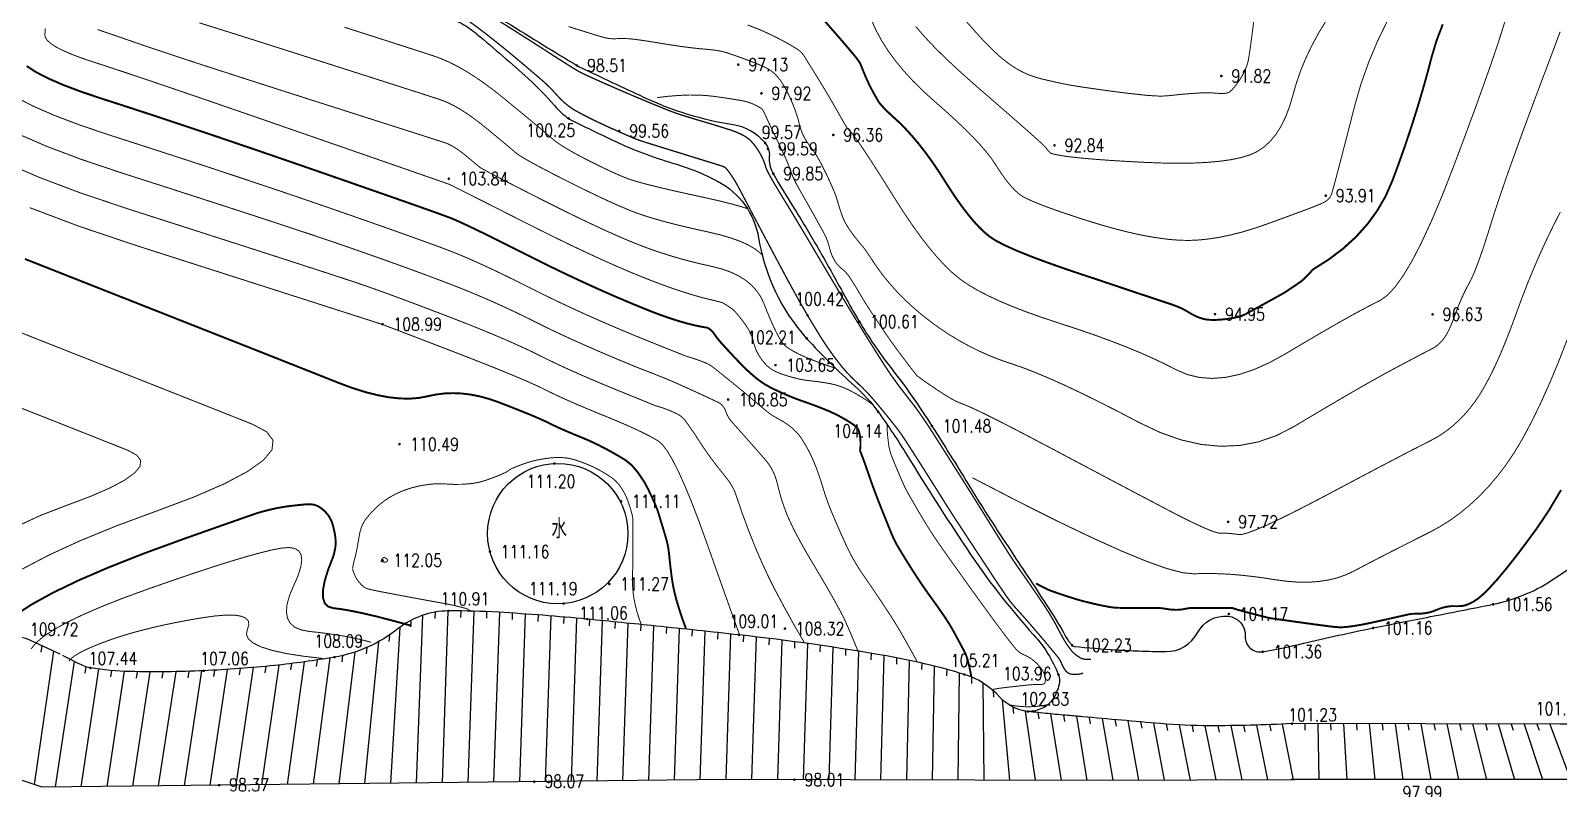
# Model space of a CAD drawing. Extents: x 532522 to 2902776, y -101917278 to 111238625.
# Drawn here: x 1294345 to 1412805, y 2818866 to 2877618 of the extents above; entities that cross this region are included whole.
import ezdxf
from ezdxf.enums import TextEntityAlignment as Align

# ---------------------------------------------------------------- set-up
doc = ezdxf.new("R2010")
doc.units = 0
doc.header["$LTSCALE"] = 1000
doc.header["$MEASUREMENT"] = 0
doc.linetypes.add('X2', pattern=[10, 8, -2])
doc.layers.get('0').update_dxf_attribs({"linetype": 'CONTINUOUS'})
doc.layers.add('Õ÷μØºìÏß', color=20, linetype='CONTINUOUS')
doc.layers.add('新地形图', color=7, linetype='CONTINUOUS')
doc.styles.add('HZ', font='rs', dxfattribs={"width": 0.8, "bigfont": 'hztxt'})
doc.linetypes.add('10421', pattern='A,2,[150,AAA.SHX,S=1,R=0,X=0,Y=1],1e-11', length=2)
doc.linetypes.add('X4', pattern='A,0,-1e-09,[149,symbolx.shx,S=0.15,R=0,X=0,Y=0],-1.6', length=1.6)

# ---------------------------------------------------------------- blocks, each defined once
blk = doc.blocks.new('GC200')
at = {"linetype": 'Continuous', "const_width": 0.2, "flags": 128}
blk.add_lwpolyline([(-0.1, 0, 1), (0.1, 0, 1)], format="xyb", close=True, dxfattribs=at)
blk = doc.blocks.new('A$C22E77CCE')
at = {"layer": '新地形图', "color": 53, "linetype": 'Continuous'}
for p, q in [((452755, 206497), (452264, 193498)), ((453723, 206745), (453705, 206245)), ((454718, 206836), (454263, 193520)), ((455718, 206835), (455701, 206336)), ((456717, 206817), (456263, 193542)), ((457717, 206782), (457700, 206283)), ((458715, 206730), (458263, 193564)), ((459713, 206668), (459696, 206168)), ((460711, 206600), (460263, 193586)), ((461708, 206527), (461691, 206027)), ((462705, 206449), (462263, 193608)), ((463702, 206365), (463685, 205865)), ((464698, 206275), (464263, 193630)), ((465693, 206181), (465676, 205681)), ((450191, 204970), (450151, 204472)), ((450996, 205564), (450264, 193476)), ((451838, 206101), (451815, 205601)), ((466689, 206084), (466263, 193652)), ((467684, 205985), (467667, 205485)), ((468679, 205885), (468263, 193674)), ((469674, 205784), (469657, 205284)), ((470668, 205682), (470262, 193696)), ((471663, 205578), (471646, 205079)), ((472658, 205474), (472262, 193718)), ((473652, 205369), (473635, 204869)), ((474646, 205263), (474262, 193739)), ((475641, 205156), (475624, 204657)), ((476635, 205049), (476262, 193761)), ((477629, 204940), (477613, 204440)), ((423237, 204135), (423161, 203641)), ((449338, 204449), (448264, 193454)), ((448441, 204008), (448386, 203511)), ((478623, 204827), (478262, 193758)), ((479615, 204708), (479599, 204208)), ((480608, 204583), (480262, 193754)), ((481599, 204453), (481583, 203954)), ((482590, 204318), (482262, 193750)), ((483580, 204177), (483565, 203677)), ((484569, 204030), (484262, 193746)), ((485557, 203878), (485543, 203378)), ((424146, 203720), (422652, 193384)), ((425740, 202926), (424265, 193191)), ((441602, 202644), (440264, 193367)), ((443587, 202889), (442264, 193389)), ((442595, 202759), (442525, 202264)), ((445563, 203191), (444264, 193411)), ((444576, 203033), (444509, 202538)), ((447508, 203650), (446264, 193432)), ((446545, 203379), (446482, 202883)), ((486545, 203720), (486262, 193742)), ((487531, 203556), (487518, 203057)), ((488517, 203388), (488262, 193738)), ((489501, 203209), (489488, 202709)), ((490481, 203011), (490262, 193734)), ((491457, 202795), (491447, 202295)), ((427629, 202329), (426265, 193213)), ((426647, 202506), (426574, 202011)), ((429621, 202156), (428265, 193235)), ((428624, 202221), (428549, 201727)), ((431621, 202116), (430265, 193257)), ((430621, 202128), (430546, 201634)), ((433621, 202129), (432265, 193279)), ((432621, 202116), (432545, 201622)), ((435620, 202191), (434265, 193301)), ((434621, 202153), (434545, 201659)), ((437617, 202299), (436265, 193323)), ((436619, 202240), (436544, 201745)), ((439611, 202450), (438264, 193345)), ((438614, 202370), (438540, 201875)), ((440607, 202542), (440535, 202047)), ((492429, 202559), (492262, 193729)), ((493396, 202304), (493388, 201804)), ((494358, 202030), (494262, 193725)), ((495306, 201714), (495303, 201214)), ((496195, 201258), (496262, 193721)), ((496996, 200662), (497015, 200162)), ((497702, 199954), (498262, 193717)), ((498518, 199382), (498583, 198886)), ((499464, 199070), (500262, 193713)), ((500458, 198958), (500533, 198464)), ((501452, 198858), (502262, 193709)), ((502448, 198763), (502527, 198269)), ((503444, 198672), (504262, 193705)), ((504440, 198584), (504523, 198091)), ((505436, 198497), (506262, 193707)), ((506432, 198410), (506519, 197917)), ((507429, 198323), (508262, 193713)), ((508425, 198236), (508516, 197744)), ((509421, 198149), (510262, 193719)), ((510417, 198064), (510513, 197573)), ((511415, 197999), (512262, 193725)), ((512414, 197956), (512513, 197466)), ((513414, 197937), (514262, 193731)), ((514414, 197937), (514513, 197447)), ((515414, 197947), (516262, 193738)), ((516414, 197964), (516512, 197474)), ((517414, 197989), (518262, 193744)), ((518413, 198022), (518510, 197532)), ((519412, 198064), (520262, 193750)), ((521156, 198098), (521157, 197598)), ((522156, 198096), (522249, 193762)), ((523156, 198095), (523177, 197595)), ((524156, 198093), (524415, 193764)), ((525156, 198091), (525196, 197593)), ((526156, 198090), (526582, 193766)), ((527156, 198088), (527215, 197591)), ((528156, 198086), (528749, 193767)), ((529156, 198085), (529234, 197591)), ((530156, 198083), (530915, 193767)), ((531156, 198082), (531252, 197591)), ((532156, 198080), (533082, 193767)), ((533156, 198078), (533270, 197591)), ((534156, 198077), (535249, 193766)), ((535156, 198075), (535288, 197593)), ((536156, 198073), (537415, 193764)), ((537156, 198072), (537305, 197594)), ((538156, 198070), (539582, 193762)), ((539156, 198068), (539322, 197597)), ((540156, 198067), (541749, 193758))]:
    blk.add_line(p, q, dxfattribs=at)
at = {"layer": '新地形图', "color": 53, "linetype": 'X4'}
blk.add_line((423265, 193180), (415837, 195651), dxfattribs=at)
at = {"layer": '新地形图', "color": 53, "linetype": '10421', "flags": 128}
for points in [[(385316, 379865, 0.0274492), (386459, 378000, 0.0550783), (387175, 377176, 0.0160937), (389018, 375579, -0.024487), (390212, 374510, -0.0089075), (392088, 372588, -0.0148744), (393156, 371384, -0.019745), (395018, 368968, -0.010069), (398380, 364023, -0.0048635), (399561, 362169, -0.003149), (401339, 359277, -0.0238173), (404124, 354145, -0.0632865), (404824, 352054, -0.0167208), (405078, 350512, -0.0087687), (405412, 347552, -0.0039385), (405595, 345454, -0.0135489), (405627, 344842, -0.0978515), (405500, 344099, 0.1098931), (405401, 343434, 0.0336287), (405551, 342368, -0.0109914), (406156, 339137, -0.0143642), (406566, 336103, 0.0212439), (406871, 334056, 0.1475217), (407939, 332022, 0.0394727), (414290, 326502, 0.0175195), (418376, 323698, -0.0358458), (420323, 322254, -0.0132742), (423348, 319512, 0.0110929), (426953, 316215, 0.0134908), (430172, 313549, -0.0164257), (432803, 311345, -0.0355322), (433784, 310332, -0.0104784), (436776, 306613, -0.0438053), (439940, 301665, -0.1564648), (440226, 300009, -0.0167875), (440031, 298892, 0.0140766), (439791, 297562, 0.0091319), (439114, 292462, -0.0133319), (438621, 288974, -0.0285604), (437986, 286185, 0.0181348), (436894, 281817, 0.0193131), (436169, 277597, 0.0747369), (436188, 276485, 0.0299862), (436395, 275591, -0.0093944), (437169, 272772, -0.0511283), (438139, 266226, 0.2289363), (438875, 264862, 0.0335121), (439815, 264274, -0.0117315), (442567, 262716, -0.0001674), (449493, 258575, -0.0033742), (449835, 258367, -0.0023938), (451585, 257276, 0.0008781), (456347, 254287, 0.0016005), (462128, 250697, 0.0035822), (464727, 249121, 0.0236428), (465022, 248963, 0.0014676), (469895, 246665, 0.0704339), (476842, 244539, -0.1846769), (479313, 243119, -0.1916939), (479639, 242085, 0.1486391), (479941, 240742, 0.0123743), (481573, 238029, -0.0116462), (483310, 235148, -0.0058334), (485461, 231284, 0.0110892), (486613, 229263, 0.0298736), (489034, 225726, -0.0229557), (492246, 221170, -0.0053555), (495059, 216658, 0.007663), (497039, 213514, 0.0018632), (498251, 211669, -0.0007935), (501105, 207343, -0.0180075), (502614, 204857, 0.0615343), (503119, 204169, 0.1804162), (503276, 204091, 0.0093757), (506525, 203822, 0.007043), (508286, 203735, 0.0059363), (510377, 203685, 0.2815821), (512841, 205152, -0.3046343), (515204, 206427, -0.4023239), (516540, 204870, 0.484614), (517895, 203671, 0.0136404), (521080, 204334, -0.0080581), (526456, 205518, -0.0026981), (530891, 206394, 0.0024586), (535758, 207354, 0.0935814), (540262, 209185, 0.0547569), (546674, 214394)], [(386384, 301714, 0.0114024), (392341, 299930, 0.0139183), (397289, 298718, 0.048659), (408892, 297375, -0.1189538), (413570, 296157, -0.216061), (414796, 294556, 0.2077853), (416040, 292878, 0.0872164), (419125, 291754, -0.0583763), (423803, 290349, -0.0230978), (428865, 287874, -0.1243596), (429643, 287152, -0.0681047), (430197, 285972, -0.0094816), (432809, 277026, -0.0222227), (434582, 269122, 0.0489625), (435579, 265576, 0.0852866), (436982, 263247, 0.0790153), (439222, 261357, 0.009226), (442684, 259353, 0.0047029), (449582, 255613, 0.0063079), (454144, 253268, -0.0171641), (455802, 252370, -0.0403856), (456960, 251557, -0.0108207), (460946, 248104, -0.0320156), (462982, 246009, 0.0636039), (464075, 245018, 0.0382535), (464409, 244821, 0.0040729), (467679, 243247, 0.0392732), (472139, 241559, -0.049878), (475626, 240155, -0.2361079), (478808, 235739, 0.1441745), (482534, 227968, 0.0281693), (486274, 224260, -0.0554383), (488073, 222272, -0.0185464), (490329, 218885, 0.0089016), (494889, 211742, 0.0369685), (500156, 204954, -0.0890635), (502051, 201906, -0.1531465), (502108, 201144, -0.0904868), (501601, 199975, -0.1321214), (500827, 199299, -0.1156079), (499686, 199039)]]:
    blk.add_lwpolyline(points, format="xyb", dxfattribs=at)
at = {"layer": '新地形图', "color": 53, "linetype": 'Continuous'}
for points, const_width, elevation in [([(477941, 238023), (477517, 238161), (476659, 238402), (475659, 238650), (474517, 238905), (473362, 239155), (472323, 239387), (471400, 239601), (470593, 239796), (469901, 239974), (469326, 240134), (468866, 240276), (468522, 240401), (468224, 240524), (467903, 240663), (467557, 240818), (467187, 240989), (466793, 241175), (466375, 241378), (465933, 241596), (465467, 241831), (465008, 242068), (464587, 242294), (464203, 242509), (463857, 242713), (463548, 242906), (463277, 243089), (463044, 243261), (462848, 243421), (462634, 243606), (462346, 243851), (461985, 244154), (461550, 244517), (461041, 244939), (460458, 245421), (459802, 245962), (459072, 246562), (458316, 247164), (457582, 247712), (456870, 248205), (456181, 248644), (455513, 249028), (454868, 249357), (454245, 249632), (453644, 249852), (452996, 250062), (452233, 250309), (451355, 250593), (450361, 250913), (449252, 251269), (448028, 251661), (446689, 252089)], 75, 101000), ([(470644, 229992), (469974, 230259), (468886, 230706), (467784, 231173), (466667, 231662), (465535, 232173), (464389, 232705), (463229, 233258), (462054, 233832), (460865, 234428), (459725, 235004), (458695, 235519), (457777, 235973), (456970, 236366), (456274, 236698), (455690, 236968), (455217, 237178), (454855, 237326), (454421, 237487), (453732, 237736), (452789, 238072), (451590, 238494), (450137, 239004), (448429, 239601), (446466, 240285), (444248, 241056), (441941, 241854), (439709, 242620), (437554, 243354), (435475, 244056), (433472, 244725), (431546, 245362), (429695, 245966), (427920, 246539), (426297, 247085), (424899, 247612), (423727, 248120), (422781, 248608), (422061, 249078)], 150, 105000), ([(473253, 226564), (472621, 226812), (471548, 227238), (470337, 227724), (469075, 228239), (467847, 228754), (466654, 229267), (465495, 229780), (464371, 230292), (463281, 230803), (462226, 231313), (461205, 231822), (460229, 232313), (459307, 232767), (458439, 233185), (457625, 233568), (456866, 233913), (456160, 234223), (455509, 234497), (454913, 234734), (454269, 234978), (453476, 235270), (452535, 235612), (451446, 236002), (450208, 236442), (448821, 236930), (447286, 237467), (445602, 238053), (443798, 238675), (441903, 239321), (439915, 239990), (437836, 240683), (435666, 241399), (433403, 242138), (431049, 242901), (428604, 243687), (426274, 244471), (424269, 245228), (422587, 245956), (421230, 246657)], 75, 106000), ([(541022, 216211), (540081, 214628), (539157, 213256), (538279, 212058), (537475, 210999), (536745, 210079), (536090, 209296), (535510, 208653), (535004, 208147), (534572, 207780), (534215, 207551)], 150, 100000), ([(469573, 225646), (469025, 225869), (467735, 226405), (466519, 226921), (465377, 227419), (464308, 227897), (463313, 228356), (462392, 228795), (461545, 229216), (460733, 229621), (459918, 230015), (459100, 230398), (458280, 230769), (457457, 231129), (456631, 231478), (455802, 231816), (454971, 232142), (454116, 232468), (453220, 232805), (452282, 233152), (451301, 233510), (450278, 233879), (449213, 234259), (448105, 234649), (446956, 235051), (445656, 235497), (444096, 236022), (442276, 236626), (440197, 237310), (437859, 238073), (435261, 238915), (432404, 239836), (429287, 240836), (426252, 241858), (423639, 242843), (421448, 243792)], 75, 107000), ([(541567, 228040), (540843, 226184), (540131, 224477), (539432, 222919), (538745, 221508), (538071, 220246), (537408, 219132), (536758, 218167), (536101, 217305), (535418, 216502), (534710, 215757), (533976, 215070), (533216, 214442), (532431, 213872), (531620, 213361), (530783, 212908), (529949, 212491), (529145, 212086), (528372, 211695), (527630, 211316), (526919, 210951), (526238, 210598), (525588, 210258), (524969, 209931), (524346, 209639), (523684, 209407), (522984, 209234), (522245, 209120), (521467, 209064), (520651, 209068), (519796, 209131), (518903, 209252), (518004, 209392), (517136, 209508), (516296, 209601), (515486, 209670), (514705, 209716), (513953, 209739), (513231, 209739), (512538, 209715), (511677, 209800), (510449, 210127), (508855, 210695), (506895, 211505), (504568, 212556), (501875, 213849), (498816, 215383), (495390, 217159)], 75, 99000), ([(540968, 237762), (540434, 236720), (539917, 235654), (539415, 234564), (538929, 233448), (538459, 232308), (538006, 231142), (537568, 229952), (537142, 228792), (536723, 227718), (536312, 226730), (535907, 225828), (535509, 225012), (535119, 224282), (534736, 223637), (534359, 223078), (533979, 222580), (533584, 222114), (533174, 221683), (532749, 221286), (532309, 220922), (531855, 220593), (531385, 220297), (530901, 220035), (530346, 219754), (529662, 219405), (528851, 218985), (527913, 218495), (526846, 217936), (525653, 217307), (524331, 216608), (522882, 215839), (521451, 215088), (520184, 214441), (519081, 213899), (518142, 213461), (517367, 213128), (516757, 212900), (516310, 212776), (516028, 212757), (515831, 212787), (515641, 212813), (515456, 212833), (515279, 212848), (515107, 212859), (514942, 212864), (514784, 212863), (514632, 212858), (514437, 212880), (514148, 212962), (513765, 213104), (513290, 213306), (512721, 213567), (512058, 213888), (511302, 214269), (510453, 214710), (509525, 215199), (508532, 215721), (507475, 216279), (506354, 216871), (505168, 217499), (503918, 218160), (502603, 218857), (501224, 219588), (499884, 220295), (498688, 220919), (497633, 221461), (496722, 221919), (495954, 222295), (495329, 222587), (494846, 222797), (494506, 222924), (494188, 223055), (493769, 223276), (493249, 223587), (492629, 223989), (491908, 224482), (491087, 225065)], 75, 98000), ([(540954, 251740), (540339, 250093), (539640, 248239), (538930, 246349), (538278, 244594), (537685, 242972), (537151, 241486), (536675, 240134), (536258, 238916), (535899, 237832), (535599, 236883), (535336, 236040), (535088, 235272), (534854, 234580), (534636, 233965), (534432, 233425), (534243, 232962), (534069, 232574), (533909, 232263), (533760, 231986), (533614, 231703), (533473, 231413), (533337, 231116), (533204, 230812), (533077, 230502), (532953, 230185), (532834, 229861), (532718, 229545), (532604, 229253), (532492, 228984), (532382, 228738), (532274, 228516), (532167, 228317), (532063, 228142), (531961, 227990), (531857, 227854), (531749, 227727), (531638, 227610), (531522, 227502), (531403, 227403), (531279, 227313), (531151, 227232), (531019, 227161), (530856, 227079), (530634, 226964), (530353, 226818), (530012, 226640), (529613, 226429), (529156, 226188), (528639, 225914), (528063, 225608), (527412, 225257), (526670, 224846), (525836, 224375), (524912, 223844), (523895, 223253), (522788, 222602), (521589, 221891), (520299, 221121), (518942, 220425), (517546, 219940), (516109, 219665), (514631, 219600), (513114, 219745), (511555, 220100), (509956, 220665), (508317, 221440), (506710, 222282), (505206, 223046), (503806, 223734), (502510, 224345), (501317, 224878), (500228, 225335), (499243, 225715), (498362, 226017), (497538, 226299), (496727, 226618), (495928, 226972), (495142, 227362), (494367, 227788), (493605, 228250), (492855, 228748), (492117, 229282), (491405, 229842), (490729, 230421), (490092, 231017), (489492, 231631), (488930, 232262), (488405, 232911), (487918, 233578), (487469, 234263), (486999, 234943), (486452, 235598)], 75, 97000), ([(536721, 252700), (536401, 251657), (535995, 250416), (535503, 248978), (534924, 247342), (534260, 245509), (533510, 243479), (532674, 241251), (531815, 239053), (530998, 237113), (530222, 235431), (529487, 234007), (528794, 232840), (528143, 231932), (527533, 231281), (526964, 230888), (526370, 230593), (525686, 230235), (524912, 229816), (524046, 229333), (523090, 228789), (522044, 228182), (520906, 227512), (519679, 226781), (518432, 226094), (517238, 225558), (516097, 225175), (515008, 224943), (513973, 224863), (512990, 224935), (512060, 225159), (511183, 225534), (510298, 225985), (509346, 226435), (508327, 226883), (507240, 227331), (506085, 227777), (504864, 228223), (503574, 228667), (502217, 229111), (500879, 229552), (499645, 229990), (498515, 230426), (497489, 230858), (496568, 231288), (495751, 231715), (495039, 232139), (494431, 232559), (493864, 233026), (493275, 233588), (492665, 234244), (492032, 234994), (491378, 235840), (490702, 236780), (490004, 237815), (489284, 238944), (488590, 240055), (487970, 241034), (487424, 241881), (486951, 242596), (486553, 243179), (486228, 243629), (485978, 243948), (485801, 244135), (485638, 244328), (485429, 244667), (485411, 244703)], 75, 96000), ([(531853, 252315), (531364, 251030), (530999, 249808), (530685, 248616), (530352, 247421), (530000, 246223), (529628, 245022), (529237, 243818), (528826, 242611), (528396, 241400), (527946, 240187), (527427, 239005), (526787, 237889), (526026, 236840), (525145, 235856), (524143, 234939), (523021, 234088), (521778, 233303)], 150, 95000), ([(479083, 234418), (478947, 234571), (478532, 234898), (478010, 235205), (477380, 235491), (476643, 235756), (475798, 236002), (474846, 236226), (473873, 236439), (472965, 236650), (472122, 236859), (471345, 237065), (470632, 237269), (469985, 237470), (469402, 237669), (468885, 237865), (468380, 238074), (467835, 238310), (467248, 238572), (466621, 238862), (465954, 239179), (465245, 239522), (464496, 239892), (463706, 240290), (462939, 240681), (462259, 241034), (461667, 241348), (461161, 241623), (460742, 241859), (460410, 242057), (460165, 242215), (460007, 242335), (459868, 242455), (459682, 242613), (459448, 242810), (459166, 243045), (458837, 243318), (458459, 243630), (458034, 243980), (457562, 244369), (457072, 244759), (456597, 245114), (456136, 245433), (455690, 245717), (455258, 245966), (454840, 246179), (454436, 246357), (454047, 246499), (453525, 246668), (452725, 246926), (451647, 247272), (450290, 247707), (448654, 248231), (446740, 248843), (444547, 249544), (442076, 250333), (439599, 251122), (437390, 251820), (435448, 252426)], 75, 102000), ([(476006, 230731), (475505, 230868), (474895, 231008), (474249, 231177), (473567, 231375), (472849, 231602), (472094, 231857), (471303, 232141), (470475, 232453), (469611, 232795), (468697, 233172), (467720, 233593), (466680, 234057), (465576, 234566), (464408, 235117), (463177, 235713), (461883, 236352), (460526, 237034), (459221, 237696), (458084, 238271), (457115, 238761), (456315, 239164), (455683, 239482), (455219, 239713), (454924, 239859), (454797, 239918), (454573, 239997), (453989, 240202), (453043, 240531), (451735, 240986), (450067, 241566), (448037, 242272), (445646, 243102), (442894, 244058), (440083, 245033), (437516, 245919), (435193, 246718), (433114, 247428), (431279, 248051), (429688, 248585), (428340, 249031), (427237, 249390), (426319, 249699), (425529, 249997), (424867, 250284), (424332, 250560), (423925, 250825), (423645, 251079), (423494, 251322), (423469, 251555), (423498, 251779), (423504, 251999)], 75, 104000), ([(470774, 222757), (470532, 222858), (469634, 223227), (468623, 223636), (467584, 224059), (466601, 224468), (465675, 224861), (464804, 225240), (463990, 225605), (463232, 225954), (462530, 226289), (461884, 226610), (461237, 226930), (460529, 227263), (459762, 227610), (458935, 227971), (458048, 228345), (457102, 228733), (456095, 229135), (455028, 229550), (453964, 229958), (452964, 230339), (452028, 230692), (451156, 231018), (450348, 231317), (449605, 231588), (448925, 231832), (448310, 232048), (447513, 232318), (446289, 232723), (444637, 233263), (442559, 233937), (440053, 234747), (437119, 235691), (433759, 236770), (429971, 237985), (426229, 239244), (423008, 240459), (420308, 241629)], 75, 108000), ([(522770, 252531), (522198, 251583), (521687, 250635), (521235, 249687), (520843, 248739), (520511, 247790), (520239, 246842), (519975, 245939), (519666, 245128), (519314, 244409), (518917, 243781), (518475, 243245), (517990, 242800), (517460, 242447), (516886, 242185), (516235, 241987), (515475, 241826), (514604, 241701), (513625, 241612), (512535, 241559), (511336, 241542), (510027, 241562), (508609, 241618), (507209, 241694), (505954, 241772), (504846, 241854), (503882, 241938), (503065, 242026), (502393, 242116), (501867, 242210), (501486, 242306)], 75, 93000), ([(504868, 232594), (504219, 232804), (502562, 233363), (501101, 233880), (499837, 234355), (498769, 234788), (497898, 235180), (497223, 235530), (496744, 235837), (496357, 236156), (495954, 236540), (495536, 236989), (495104, 237503), (494656, 238081), (494194, 238724), (493716, 239432), (493224, 240204), (492722, 240987), (492218, 241726), (491710, 242421), (491200, 243073), (490686, 243680), (490169, 244243), (489649, 244763), (489126, 245239), (488608, 245729), (488155, 246236)], 150, 95000), ([(469995, 216752), (469984, 216771), (469464, 217553), (468971, 218134), (468505, 218515), (468056, 218788), (467613, 219046), (467176, 219289), (466746, 219517), (466323, 219731), (465906, 219929), (465496, 220113), (465092, 220282), (464702, 220441), (464333, 220594), (463986, 220741), (463659, 220884), (463354, 221020), (463069, 221152), (462806, 221277), (462563, 221397), (462300, 221525), (461973, 221674), (461583, 221844), (461130, 222034), (460613, 222245), (460033, 222478), (459389, 222731), (458682, 223004), (457949, 223261), (457227, 223460), (456517, 223604), (455817, 223691), (455129, 223722), (454452, 223696), (453786, 223614), (453131, 223476), (452455, 223347), (451724, 223292), (450940, 223312), (450102, 223407), (449210, 223576), (448264, 223820), (447264, 224138), (446210, 224531), (444944, 225034), (443308, 225682), (441302, 226476), (438926, 227415), (436179, 228499), (433063, 229729), (429576, 231104), (425720, 232625), (421927, 234122)], 150, 110000), ([(485533, 231150), (485599, 231168)], 150, 100000), ([(489084, 225662), (489130, 225647)], 75, 101000), ([(439907, 214415), (437249, 213483), (434213, 212412), (431162, 211296), (428455, 210229), (426093, 209210), (424076, 208239), (422404, 207316), (421076, 206442), (420094, 205616), (419456, 204838)], 150, 110000), ([(451905, 205681), (450895, 205962), (449957, 206211), (449090, 206430), (448296, 206617), (447574, 206773), (446923, 206898), (446345, 206991), (445839, 207053), (445435, 207175), (445167, 207447), (445032, 207870), (445032, 208443), (445166, 209167), (445434, 210042), (445704, 210729)], 150, 110000)]:
    blk.add_lwpolyline(points, dxfattribs=dict(at, const_width=const_width, elevation=elevation))
at = {"layer": '新地形图', "color": 53, "linetype": 'Continuous', "const_width": 75, "flags": 128}
for points in [[(477341, 204985), (477289, 205114), (477160, 205462), (476954, 206029), (476672, 206816), (476313, 207821), (475877, 209046), (475364, 210491), (474775, 212154), (474167, 213828), (473599, 215304), (473071, 216583), (472583, 217664), (472135, 218547), (471726, 219233), (471358, 219721), (471029, 220011), (470693, 220209), (470305, 220419), (469863, 220643), (469368, 220880), (468820, 221130), (468219, 221394), (467565, 221670), (466858, 221959), (466143, 222250), (465467, 222531), (464830, 222801), (464232, 223062), (463672, 223312), (463150, 223553), (462668, 223783), (462224, 224004), (461741, 224238), (461142, 224511), (460427, 224821), (459596, 225170), (458649, 225558), (457586, 225983), (456406, 226447), (455111, 226949), (453842, 227437), (452741, 227860), (451809, 228218), (451046, 228510), (450451, 228737), (450025, 228899), (449767, 228996), (449679, 229028), (449674, 229027), (449669, 229026), (449663, 229027), (449658, 229027), (449651, 229028), (449645, 229030), (449638, 229032), (449630, 229035), (449621, 229039), (449610, 229043), (449595, 229049), (449577, 229056), (449556, 229064), (449532, 229074), (449505, 229084), (449476, 229096), (449152, 229202), (448242, 229495), (446747, 229976), (444667, 230643), (442001, 231498), (438749, 232540), (434912, 233769), (430490, 235186), (426081, 236671), (422286, 238104)], [(484802, 225636), (483951, 225928), (483194, 226207), (482533, 226475), (481966, 226730), (481495, 226973), (481118, 227203), (480836, 227422), (480648, 227628), (480504, 227850), (480350, 228117), (480187, 228427), (480014, 228783), (479832, 229182), (479640, 229626), (479439, 230114), (479229, 230647), (478978, 231178), (478653, 231660), (478256, 232095), (477786, 232482), (477243, 232820), (476627, 233110), (475938, 233353), (475175, 233547), (474384, 233724), (473607, 233914), (472845, 234117), (472097, 234333), (471363, 234563), (470644, 234805), (469939, 235061), (469248, 235330), (468536, 235624), (467767, 235957), (466940, 236327), (466056, 236736), (465114, 237182), (464115, 237666), (463058, 238189), (461945, 238749), (460870, 239295), (459932, 239774), (459130, 240187), (458465, 240533), (457935, 240812), (457542, 241024), (457286, 241170), (457165, 241249), (457102, 241304), (457017, 241376), (456911, 241466), (456782, 241573), (456632, 241697), (456460, 241839), (456267, 241999), (456051, 242176), (455828, 242354), (455612, 242515), (455402, 242661), (455199, 242790), (455002, 242903), (454811, 243001), (454627, 243082), (454450, 243147), (454131, 243249), (453523, 243445), (452626, 243732), (451440, 244112), (449964, 244584), (448200, 245148), (446146, 245804), (443803, 246552), (441421, 247315), (439250, 248012), (437290, 248645), (435541, 249214), (434003, 249717), (432676, 250157), (431560, 250531), (430656, 250841), (429892, 251106), (429201, 251345), (428581, 251558), (428032, 251746), (427555, 251908)], [(527624, 252717), (526807, 251034), (526105, 249365), (525517, 247710), (525043, 246070), (524650, 244532), (524304, 243186), (524005, 242031), (523753, 241067), (523549, 240294), (523392, 239713), (523282, 239322), (523219, 239123), (523174, 239023), (523118, 238927), (523050, 238836), (522971, 238750), (522880, 238669), (522777, 238594), (522663, 238523), (522538, 238457), (522355, 238376), (522068, 238260), (521679, 238108), (521186, 237920), (520589, 237698), (519889, 237439), (519086, 237146), (518179, 236816), (517236, 236493), (516323, 236218), (515440, 235991), (514587, 235811), (513764, 235680), (512972, 235596), (512210, 235560), (511478, 235573), (510738, 235628), (509950, 235723), (509116, 235856), (508235, 236028), (507308, 236240), (506333, 236490), (505311, 236779), (504243, 237107), (503207, 237443), (502281, 237754), (501467, 238042), (500763, 238305), (500170, 238543), (499688, 238758), (499318, 238949), (499058, 239115), (498849, 239287), (498632, 239493), (498408, 239735), (498175, 240011), (497934, 240322), (497686, 240668), (497429, 241049), (497164, 241464), (496855, 241919), (496466, 242418), (495997, 242962), (495448, 243549), (494819, 244181), (494109, 244857), (493320, 245578), (492451, 246342), (491578, 247129), (490781, 247916), (490057, 248704), (489408, 249493), (488834, 250282), (488333, 251071), (487908, 251862), (487556, 252652)], [(501486, 242306), (501430, 242351), (501376, 242397), (501324, 242446), (501275, 242497), (501229, 242551), (501185, 242606), (501143, 242664), (501104, 242724), (500988, 242851), (500714, 243110), (500284, 243502), (499696, 244026), (498952, 244683), (498050, 245471), (496991, 246392), (495775, 247445), (494548, 248529), (493456, 249541), (492499, 250481), (491676, 251349), (490988, 252146)], [(419499, 229275), (422326, 228126), (425187, 226998), (427848, 225948), (430308, 224977), (432567, 224084), (434626, 223270), (436484, 222534), (438141, 221876), (439597, 221297), (440666, 220720), (441161, 220066), (441080, 219337), (440426, 218533), (439196, 217652), (437393, 216696), (435014, 215664), (432061, 214557), (428983, 213417), (426229, 212290), (423800, 211175), (421694, 210072)], [(420751, 222911), (422441, 222244), (424004, 221627), (425439, 221060), (426747, 220542), (427927, 220075), (428980, 219657), (429905, 219289), (430584, 218922), (430898, 218507), (430847, 218044), (430431, 217533), (429651, 216974), (428505, 216366), (426994, 215711), (425118, 215007), (423136, 214241), (421308, 213398)], [(448766, 204407), (448256, 204543), (447721, 204671), (447160, 204789), (446575, 204899), (445963, 204999), (445327, 205091), (444665, 205174), (443978, 205247), (443347, 205364), (442853, 205575), (442497, 205880), (442278, 206280), (442196, 206774), (442251, 207363), (442444, 208047), (442774, 208825), (443108, 209592), (443312, 210243), (443386, 210778), (443331, 211196), (443146, 211499), (442832, 211685), (442388, 211755), (441814, 211708), (441092, 211567), (440205, 211352), (439151, 211063), (437932, 210700), (436547, 210264), (434996, 209753), (433280, 209169), (431397, 208511), (429537, 207831), (427887, 207180), (426447, 206559), (425217, 205967), (424197, 205405), (423388, 204871), (422789, 204368), (422400, 203893)], [(445001, 203157), (443466, 203334), (442162, 203542), (441088, 203779), (440244, 204045), (439631, 204342), (439248, 204667), (439096, 205023), (439174, 205407), (439288, 205771), (439245, 206063), (439044, 206283), (438686, 206432), (438170, 206509), (437497, 206514), (436666, 206447), (435678, 206308), (434633, 206129), (433634, 205941), (432679, 205743), (431770, 205535), (430905, 205318), (430085, 205092), (429311, 204856), (428581, 204611), (427912, 204366), (427318, 204132), (426800, 203908), (426357, 203695), (425991, 203493), (425699, 203301), (425484, 203120), (425344, 202949)]]:
    blk.add_lwpolyline(points, dxfattribs=at)
at = {"layer": '新地形图', "color": 53, "linetype": 'X2', "flags": 128}
blk.add_lwpolyline([(435701, 293878, 100, 100, -0.0107616), (435247, 290607, 100, 100, -0.0179582), (434862, 288665, 100, 100, -0.0096198), (434042, 285459, 100, 100, 0.0159111), (433571, 283515, 100, 100, 0.0406848), (433080, 279603, 100, 100, 0.0672386), (433297, 277220, 100, 100, 0.016934), (433828, 275215, 100, 100, -0.0181705), (434318, 273345, 100, 100, -0.0006702), (434707, 271597, 100, 100, 0.000719), (435069, 269968, 100, 100, 0.0025826), (435677, 267319, 100, 100, 0.0053072), (435993, 266035, 100, 100, 0.0530677), (436227, 265409, 100, 100, 0.0294979), (436826, 264369, 100, 100, 0.0347694), (437472, 263521, 100, 100, 0.036846), (438190, 262817, 100, 100, 0.025159), (439617, 261727, 100, 100, 0.023934), (441221, 260734, 100, 100, 0.0005419), (443886, 259261, 100, 100, 0.0006636), (446065, 258063, 100, 100, 0.0002615), (448958, 256479, 100, 100, 0.0003508), (451117, 255301, 100, 100, 0.0201661), (453411, 254168, 100, 100, -0.0255219), (455215, 253253, 100, 100, -0.0153011), (456154, 252676, 100, 100, -0.0158118), (457026, 252062, 100, 100, -0.0052008), (457854, 251426, 100, 100, -0.0036194), (459028, 250491, 100, 100, -0.0046468), (460068, 249633, 100, 100, -0.0025338), (461953, 248034, 100, 100, -0.0367475), (463155, 246839, 100, 100, 0.0507325), (464051, 245997, 100, 100, 0.0371241), (464709, 245567, 100, 100, 0.0160137), (466329, 244739, 100, 100, 0.0094637), (468970, 243555, 100, 100, 0.0253185), (469986, 243181, 100, 100, 0.0001703), (470611, 242987, 100, 100, 0.0000373), (473463, 242103, 100, 100, 0.0004921), (475215, 241562, 100, 100, -0.001125), (475981, 241324, 100, 100, -0.1500146), (476361, 241064, 100, 100, -0.0459165), (477170, 239830, 100, 100, -0.0013138), (478204, 237872, 100, 100, 0.0013212), (479232, 235926, 100, 100, 0.0002124), (479939, 234596, 100, 100, 0.0001388), (481023, 232563, 100, 100, 0.0170709), (483622, 228067, 100, 100, 0.0315388), (485260, 225779, 100, 100, 0.0381825), (486450, 224528, 100, 100, -0.0345628), (487775, 223156, 100, 100, -0.0077017), (489475, 221069, 100, 100, -0.0223286), (490017, 220315, 100, 100, -0.0018417), (490891, 218967, 100, 100, -0.0019008), (491728, 217654, 100, 100, -0.0010864), (492953, 215708, 100, 100, 0.0020575), (493601, 214681, 100, 100, 0.0029432), (494087, 213928, 100, 100, 0.0006222), (496412, 210386, 100, 100, 0.0027844), (497886, 208172, 100, 100, 0.0124797), (498230, 207688, 100, 100, 0.0241336), (498772, 207033, 100, 100, -0.008441), (500379, 205210, 100, 100, -0.0026515), (501183, 204257, 100, 100, -0.0024768), (502032, 203228, 100, 100, -0.0793591), (502283, 202797, 100, 100, 0.0619805), (502583, 202237, 100, 100, 0.2017279), (503070, 201934, 100, 100, 0.1263038), (503961, 202017, 100, 100, 0)], format="xyseb", dxfattribs=at)
at = {"layer": '新地形图', "color": 53, "linetype": 'Continuous', "flags": 128}
for points, format in [([(448047, 259088, 100, 100, -0.00004), (454881, 254955, 100, 100, -0.0007595)], "xyseb"), ([(455398, 254640, 100, 100, -0.0001313), (459623, 251982, 100, 100, -0.0035656), (462992, 249829, 100, 100, 0.0072106), (464666, 248776, 100, 100, 0.0287499), (465293, 248442, 100, 100, 0.0065447), (468142, 247173, 100, 100, 0.0056255), (471722, 245681, 100, 100, 0.0189735), (472805, 245292, 100, 100, 0.0055714), (474284, 244840, 100, 100, -0.004915), (475961, 244330, 100, 100, -0.0005914), (476263, 244235, 100, 100, -0.0004875), (476629, 244118, 100, 100, -0.0260473), (477225, 243893, 100, 100, -0.0269843), (477774, 243616, 100, 100, -0.0614569), (478141, 243340, 100, 100, -0.0446953), (478555, 242863, 100, 100, -0.0250473), (478923, 242296, 100, 100, -0.0306664), (479169, 241803, 100, 100, -0.03217), (479348, 241294, 100, 100, 0.0492874), (479476, 240966, 100, 100, 0.0096351), (479770, 240417, 100, 100, 0.00798), (480146, 239766, 100, 100, 0.0022591), (480976, 238400, 100, 100, -0.0024054), (481755, 237117, 100, 100, -0.0018656), (482970, 235077, 100, 100, 0.0011719), (484898, 231828, 100, 100, 0.003771), (486837, 228634, 100, 100, 0.0044144), (488537, 225933, 100, 100, 0.0266314), (490307, 223474, 100, 100, -0.0267859), (492065, 221030, 100, 100, -0.0011358), (493408, 218924, 100, 100, -0.0009504), (495003, 216402, 100, 100, -0.0016312), (496784, 213551, 100, 100, 0.0021816), (498118, 211421, 100, 100, 0.0125617), (498951, 210175, 100, 100, -0.0055188), (500885, 207366, 100, 100, -0.0315378), (502202, 205114, 100, 100, 0.0505793), (503077, 203740, 100, 100, 0.0535776), (503272, 203541, 100, 100, 0.0290988), (503687, 203238, 100, 100, 0.103784), (504039, 203103, 100, 100, 0.0711035), (504585, 203094, 100, 100, 0)], "xyseb"), ([(517253, 253024, 75, 75, -0.0033925), (516998, 251005, 75, 75, -0.0052106), (516809, 249693, 75, 75, -0.072424), (516514, 248733, 75, 75, -0.0538048), (515809, 247583, 75, 75, -0.0443744), (515361, 247099, 75, 75, -0.1299055), (515158, 246994, 75, 75, -0.0811122), (514486, 246956, 75, 75, 0.0387078), (513084, 246994, 75, 75, 0.017582), (510750, 246795, 75, 75, -0.0405894), (509735, 246755, 75, 75, -0.0159878), (508540, 246844, 75, 75, -0.0074459), (505987, 247153, 75, 75, -0.0015254), (504841, 247313, 75, 75, -0.0016052), (503754, 247472, 75, 75, -0.0134899), (502342, 247722, 75, 75, -0.0110946), (500643, 248110, 75, 75, -0.0428721), (499526, 248495, 75, 75, -0.0428496), (498490, 249066, 75, 75, -0.0366752), (497382, 249930, 75, 75, -0.0252074), (495938, 251377, 75, 75, -0.0062769), (494484, 253030, 75, 75, -0.0187089)], "xyseb"), ([(477964, 252257, 75, 75, -0.0117376), (479031, 251841, 75, 75, -0.0116508), (479298, 251722, 75, 75, -0.0033497), (480215, 251280, 75, 75, -0.0283795), (481814, 250381, 75, 75, -0.0886083), (482248, 249980, 75, 75, -0.0223473), (482352, 249830, 75, 75, -0.0017787), (483556, 247889, 75, 75, -0.006204), (484381, 246512, 75, 75, -0.0047828), (485411, 244703, 75, 75, 0)], "xyseb"), ([(464079, 252136, 75, 75, 0.0020456), (466288, 251446, 75, 75, 0.0083268), (466834, 251288, 75, 75, 0.083237), (467744, 251198, 75, 75, -0.0507197), (469236, 251147, 75, 75, -0.0079089), (470932, 250889, 75, 75, 0.0067728), (472911, 250582, 75, 75, 0.0152766), (474829, 250372, 75, 75, -0.0278687), (475878, 250230, 75, 75, -0.0327946), (476341, 250108, 75, 75, -0.0089155), (477998, 249524, 75, 75, -0.0118579), (478897, 249163, 75, 75, -0.017775), (479482, 248888, 75, 75, -0.0774796), (480078, 248453, 75, 75, -0.0584658), (480683, 247688, 75, 75, -0.0278273), (481135, 246853, 75, 75, -0.0202843), (481643, 245653, 75, 75, -0.0337381), (481984, 244519, 75, 75, 0.0510445), (482236, 243776, 75, 75, 0.0601547), (482790, 242871, 75, 75, -0.0460922), (483544, 241713, 75, 75, -0.0100645), (484164, 240476, 75, 75, -0.0116913), (484651, 239389, 75, 75, -0.030072), (484908, 238660, 75, 75, 0.0175186), (485316, 237398, 75, 75, 0.0538612), (485655, 236706, 75, 75, 0.0303472), (486452, 235598, 75, 75, 0)], "xyseb"), ([(470941, 246631, 75, 75, -0.0298595), (473461, 246833, 75, 75, -0.0390848), (475391, 246722, 75, 75, -0.0086818), (477540, 246390, 75, 75, -0.0377814), (478025, 246268, 75, 75, -0.0574724), (478931, 245845, 75, 75, -0.1430074), (479205, 245542, 75, 75, -0.0083806), (479449, 245018, 75, 75, 0.0067138), (479750, 244362, 75, 75, 0.001144), (480365, 243079, 75, 75, -0.0018267), (480749, 242275, 75, 75, -0.0263932), (481340, 240835, 75, 75, 0.040905), (481748, 239916, 75, 75, 0.005639), (482147, 239205, 75, 75, -0.0029035), (482929, 237829, 75, 75, -0.0008521), (483261, 237233, 75, 75, -0.00049), (483837, 236196, 75, 75, -0.0691742), (484318, 234945, 75, 75, 0.0841257), (484745, 233927, 75, 75, 0.0882037), (485272, 233351, 75, 75, -0.083367), (485835, 232747, 75, 75, -0.0142191), (486656, 231425, 75, 75, 0.0143696), (487470, 230116, 75, 75, 0.000908), (487582, 229946, 75, 75, 0.0001291), (488378, 228755, 75, 75, 0.0111135), (489500, 227153, 75, 75, 0.0082824), (491087, 225065, 75, 75, 0)], "xyseb"), ([(476006, 230731, 75, 75, -0.0331311), (476710, 230279, 75, 75, -0.0566709), (477068, 229945, 75, 75, -0.0185375), (477680, 229173, 75, 75, -0.0264727), (478058, 228595, 75, 75, -0.078027), (478416, 227677, 75, 75, 0.076138), (478779, 226736, 75, 75, 0.0570833), (479353, 225954, 75, 75, 0.0769671), (479919, 225506, 75, 75, 0.0450314), (480574, 225209, 75, 75, 0.0250972), (481810, 224846, 75, 75, 0.0343573), (482804, 224679, 75, 75, -0.0220054), (484361, 224456, 75, 75, -0.0685446), (485779, 223982, 75, 75, -0.0455507), (487692, 222807, 75, 75, 0)], "xyseb"), ([(473253, 226564, 75, 75, -0.0316596), (474712, 226060, 75, 75, -0.0697261), (475318, 225701, 75, 75, -0.001441), (476796, 224512, 75, 75, -0.0030848), (477481, 223951, 75, 75, -0.0023162), (478455, 223135, 75, 75, 0.0024225), (479387, 222355, 75, 75, 0.0547448), (480355, 221718, 75, 75, -0.053627), (481344, 221069, 75, 75, -0.0760886), (482163, 220156, 75, 75, -0.0466104), (483095, 218392, 75, 75, -0.0274467), (483775, 216461, 75, 75, 0.0278989), (484445, 214562, 75, 75, 0.0090144), (485590, 211947, 75, 75, 0.0206813), (486157, 210839, 75, 75, 0.02387), (486928, 209612, 75, 75, -0.0089639), (489077, 206411, 75, 75, -0.0125031), (489811, 205210, 75, 75, -0.0065215), (491129, 202855, 75, 75, 0)], "xyseb"), ([(469573, 225646, 75, 75, -0.0067833), (471371, 224943, 75, 75, -0.0088256), (472735, 224360, 75, 75, -0.0048349), (475637, 223025, 75, 75, -0.0579449), (475864, 222883, 75, 75, -0.1451178), (476252, 222329, 75, 75, 0.1008517), (476734, 221494, 75, 75, 0.0014957), (477419, 220723, 75, 75, -0.0014556), (478124, 219930, 75, 75, -0.0012352), (478797, 219165, 75, 75, -0.0015196), (479341, 218541, 75, 75, -0.1259744), (480258, 216702, 75, 75, 0.067356), (481547, 213130, 75, 75, 0.0163394), (483120, 210341, 75, 75, -0.0127374), (485163, 206779, 75, 75, -0.0200229), (485597, 205894, 75, 75, -0.0081395), (486538, 203660, 75, 75, 0)], "xyseb"), ([(470774, 222757, 75, 75, -0.0514958), (472493, 222113, 75, 75, -0.1177618), (473116, 221592, 75, 75, -0.0189196), (474225, 219979, 75, 75, 0.020347), (475261, 218482, 75, 75, 0.0100051), (476124, 217383, 75, 75, -0.0191719), (476564, 216802, 75, 75, -0.0735144), (477066, 215796, 75, 75, 0.0189448), (478567, 211729, 75, 75, 0.0211682), (480027, 208578, 75, 75, 0.0151319), (482383, 204331, 75, 75, 0)], "xyseb"), ([(488754, 221418, 75, 75, 0.0312707), (488897, 219692, 75, 75, 0.0589908), (489136, 218803, 75, 75, 0.0090203), (490008, 216731, 75, 75, 0.0238441), (490389, 215970, 75, 75, 0.0092003), (491815, 213540, 75, 75, 0.0145572), (492788, 212048, 75, 75, 0.002931), (493513, 211017, 75, 75, 0.0010214), (495617, 208074, 75, 75, 0.0052349), (497891, 204978, 75, 75, 0.0142705), (498768, 203876, 75, 75, 0.1216004), (499371, 203438, 75, 75, -0.0866982), (500251, 202888, 75, 75, -0.0560636), (500758, 202318, 75, 75, -0.080209), (500993, 201838, 75, 75, -0.1192545), (501023, 201314, 75, 75, -0.3098412), (500869, 201159, 75, 75, -0.0558563), (500413, 201123, 75, 75, 0.0354854), (499695, 201097, 75, 75, 0.0015101), (498355, 200948, 75, 75, 0.0024569), (497533, 200850, 75, 75, 0.0119553), (497394, 200829, 75, 75, 0.0033023), (496895, 200740, 75, 75, 0)], "xyseb"), ([(459258, 217608, 75, 75, -0.0355026), (457552, 216931, 75, 75, -0.0535314), (456357, 216690, 75, 75, -0.0422292), (454620, 216676, 75, 75, 0.050571), (453169, 216640, 75, 75, 0.0606075), (451222, 216150, 75, 75, 0.0692098), (449682, 215296, 75, 75, 0.0717455), (448377, 213986, 75, 75, 0.1111938), (447889, 212888, 75, 75, 0.0095086), (447758, 212157, 75, 75, -0.0107844), (447640, 211514, 75, 75, -0.0163546), (447448, 210711, 75, 75, 0.0268098), (447341, 210219, 75, 75, 0.1163934), (447359, 209963, 75, 75, 0.0504031), (447590, 209423, 75, 75, 0.083649), (448102, 208778, 75, 75, 0.1274192), (448586, 208527, 75, 75, 0.0086998), (449606, 208312, 75, 75, 0.0026477), (452970, 207681, 75, 75, 0.0003157), (454120, 207472, 75, 75, -0.0007357), (454614, 207382, 75, 75, -0.0118215), (455257, 207248, 75, 75, -0.0088555), (456108, 207034, 75, 75, -0.0606469), (456214, 206991, 75, 75, -0.0173071), (456556, 206785, 75, 75, 0)], "xyseb"), ([(469059, 210221, 75, 75, 0.0266043), (469020, 209217, 75, 75, 0.0266043), (469087, 208214, 75, 75, 0.033277), (469321, 206979, 75, 75, 0.033277), (469717, 205786, 75, 75, 0)], "xyseb"), ([(520156, 198100, -0.0128055), (513755, 197936, -0.0217309), (509984, 198100, -0.000171), (503924, 198630, -0.0009098), (502786, 198732, -0.0018638), (501268, 198876, -0.0017882), (499686, 199039, -0.1858588), (497507, 200155, 0.1372784), (494754, 201912, 0.030361), (488735, 203349, 0.0162436), (477289, 204978, 0.0013744), (470840, 205664, 0.0016709), (465532, 206197, 0.0093329), (458643, 206735, 0.0165758), (454752, 206837, 0.1674412), (450873, 205470, -0.1254399), (445922, 203253, -0.016944), (441268, 202608, -0.0145035), (435793, 202199, -0.0176727), (430092, 202140, -0.0324673), (426998, 202419, -0.0684142), (426466, 202578, -0.0210046), (424857, 203395)], "xyb")]:
    blk.add_lwpolyline(points, format=format, dxfattribs=at)
for points, const_width in [([(480306, 255336, -0.0304229), (481636, 254642, -0.0517926), (482342, 254112, -0.0036227), (483532, 252990, -0.018784), (483752, 252764, -0.0027095), (484269, 252184, -0.0016651), (485101, 251232, -0.0059155), (486286, 249836, -0.0227474), (486573, 249455, -0.0594003), (486768, 249082, 0.017926), (487308, 247801, 0.0151341), (487618, 247186, 0.0095589), (488155, 246236)], 150), ([(521778, 233303, -0.0226286), (521144, 232622, -0.0432745), (520768, 232313, -0.0037433), (519713, 231598, -0.0192455), (519501, 231468, -0.0009756), (518943, 231158, -0.0005081), (517871, 230564, -0.001429), (517176, 230182, -0.0015756), (516544, 229840, -0.0694895), (515928, 229613, -0.0342088), (514612, 229418, -0.0309576), (513773, 229404, -0.0527768), (513285, 229478, -0.0788276), (512236, 229939, 0.0622069), (510931, 230564, 0.0003562), (510018, 230868, -0.0001803), (508215, 231468, -0.0006773), (506957, 231890, -0.0004076), (504868, 232594)], 150), ([(470644, 229992, 0.012676), (472131, 229463, 0.0148464), (473423, 229082, 0.0263646), (474715, 228814, -0.1167517), (474994, 228701, -0.0886898), (475324, 228367, 0.0358634), (476042, 227464, 0.0028942), (477031, 226401, 0.0054499), (477566, 225846, 0.0247925), (478529, 224960, 0.0350278), (479280, 224418, 0.0253261), (479913, 224069, 0.0136087), (481138, 223514, 0.0160676), (482138, 223130, -0.0096848), (483804, 222515, -0.0283841), (485082, 221929, -0.0296336), (486233, 221230, -0.188627), (486618, 220659, -0.0905472), (486673, 219264)], 150), ([(469995, 216752, -0.0174112), (470718, 215270, -0.0294248), (471062, 214356, -0.00431), (471632, 212462, -0.0177202), (471751, 211995, -0.03042), (471871, 211215, 0.0123833), (472095, 209290, 0.0335363), (472422, 207741, 0.0220429), (473178, 205455)], 150), ([(445704, 210729, 0.0591549), (445981, 211698, 0.0718086), (445995, 212529, 0.0437195), (445762, 213603, 0.0741078), (445480, 214189, 0.101548), (444759, 214890, 0.1384761), (444048, 215105, 0.0279978), (443552, 215086, 0.0103169), (442214, 214933, 0.0215645), (441157, 214743, 0.0179257), (439907, 214415)], 150), ([(500323, 208965, 0.0124525), (501199, 208518, 0.0281957), (501601, 208352, 0.0064382), (503205, 207818, 0.0130675), (504005, 207586, 0.0191817), (505963, 207152, 0.0449574), (506817, 207075), (507840, 207075), (509579, 207075, -0.0480378), (510419, 206994, 0.0507172), (511215, 206922, 0.0534008), (511896, 207002, -0.0560816), (512544, 207075), (513976, 207075), (515408, 207075, -0.0793042), (515592, 207045, 0.015013), (516533, 206768, 0.001605), (518174, 206344, 0.0126965), (518383, 206296, 0.0143815), (518579, 206262, 0.0010861), (521186, 205896, 0.0019599), (522860, 205671, 0.005232), (523489, 205596, 0.0548642), (524388, 205596, 0.0269098), (526192, 205896, 0.0001777), (527059, 206088, 0.000297), (527578, 206204, 0.0009927), (528437, 206398, -0.0011651), (529170, 206563, -0.0597274), (529706, 206617, 0.040129), (530505, 206666, 0.0696924), (531345, 206908, -0.064399), (532250, 207179, -0.0525039), (532750, 207208, 0.0417287), (533380, 207230, 0.0620154), (533698, 207309, 0.0354888), (534215, 207551)], 150), ([(501173, 199560, -0.0249065), (500459, 199449, -0.0249065), (499738, 199410, -0.0260573), (498983, 199446, -0.0260573), (498236, 199560)], 75)]:
    blk.add_lwpolyline(points, format="xyb", dxfattribs=dict(at, const_width=const_width))
at = {"layer": '新地形图', "color": 53, "linetype": 'Continuous'}
for points, const_width, elevation in [([(486673, 219264, -0.0122921), (487285, 217583, 0.012921), (488120, 215300, 0.0024174), (489053, 212972, 0.0117978), (489258, 212500, 0.0268615), (489690, 211685, 0.0093499), (491097, 209438, 0.0140371), (492294, 207712, -0.014366), (493461, 206026, -0.017356), (493864, 205357, -0.0070348), (494775, 203663, -0.0532604), (495012, 203058, -0.0255694), (495300, 201738)], 150, 105000), ([(459258, 217608, -0.070773), (459843, 217949, -0.0144453), (460777, 218299, -0.022503), (461392, 218479, -0.0322155), (462590, 218690, -0.0389921), (463594, 218723, -0.0627276), (464523, 218563, -0.0372052), (466000, 217990, -0.0404197), (467402, 217177, -0.0795163), (467998, 216604, -0.035681), (468377, 216021, -0.037734), (468651, 215423, -0.0256155), (468999, 214307, -0.06288), (469059, 213833), (469059, 211959), (469059, 210221, -0.0821273)], 75, 111000)]:
    blk.add_lwpolyline(points, format="xyb", dxfattribs=dict(at, const_width=const_width, elevation=elevation))
at = {"layer": '新地形图', "color": 53, "linetype": 'Continuous', "flags": 128}
for points in [[(424652, 203489), (422069, 204668), (411486, 207394), (400346, 210723), (389768, 213384), (380763, 215517)], [(552805, 207560), (548440, 203454), (543603, 198935), (542694, 198067), (540924, 198066), (520156, 198100)]]:
    blk.add_lwpolyline(points, dxfattribs=at)
at = {"layer": '新地形图', "color": 53, "linetype": 'Continuous', "const_width": 75, "flags": 128}
blk.add_lwpolyline([(450005, 210688), (449974, 210664), (449942, 210644), (449910, 210629), (449878, 210618), (449845, 210612), (449812, 210610), (449778, 210613), (449744, 210621), (449711, 210630), (449681, 210638), (449653, 210645), (449629, 210651), (449607, 210656), (449589, 210660), (449573, 210663), (449560, 210664), (449550, 210668), (449545, 210678), (449544, 210694), (449547, 210716), (449555, 210743), (449568, 210776), (449584, 210815), (449605, 210860), (449630, 210903), (449659, 210935), (449691, 210958), (449728, 210971), (449768, 210974), (449813, 210967), (449861, 210950), (449913, 210923), (449961, 210891), (449999, 210860), (450027, 210830), (450044, 210800), (450050, 210771), (450045, 210743), (450030, 210715)], close=True, dxfattribs=at)
at = {"layer": '新地形图', "color": 53, "linetype": 'X4', "flags": 128}
blk.add_lwpolyline([(556240, 204451, 0.0007924), (552559, 201493, 0.0016818), (550832, 200091, 0.0000173), (545678, 195878, 0.0000894), (544678, 195060, 0.0206174), (543316, 193849, -0.172807), (543112, 193756, -0.021995), (543065, 193754, 0.0006647), (541514, 193759, 0.0004077), (530933, 193767, 0.0003975), (520082, 193759)], format="xyb", dxfattribs=at)
blk.add_lwpolyline([(520347, 193750), (505195, 193703), (476307, 193762), (423265, 193180)], dxfattribs=at)
at = {"layer": '新地形图', "color": 53, "linetype": 'Continuous'}
blk.add_circle((463239, 212832, 111201), 5442, dxfattribs=at)
at = {"layer": '新地形图', "color": 53, "linetype": 'Continuous', "xscale": 500, "yscale": 500}
for p, zscale in [((464727, 249121, 98509), 1000), ((477233, 249187, 97128), 1000), ((514686, 248306, 91815), 1000), ((479028, 246960, 97920), 1000), ((464075, 245018, 100253), 1000), ((468000, 244047, 99562), 1000), ((479313, 243119, 99570), 1000), ((484594, 243735, 96363), 1000), ((501750, 242931, 92836), 1000), ((479527, 242662, 99589), 1000), ((479941, 240742, 99853), 1000), ((454787, 240341, 103837), 1000), ((522779, 239025, 93907), 1000), ((482598, 229753, 100420), 500), ((514197, 229842, 94948), 1000), ((531063, 229827, 96626), 1000), ((449654, 229067, 108993), 1000), ((486613, 229263, 100614), 1000), ((482534, 227968, 102210), 1000), ((480119, 225893, 103648), 1000), ((476444, 223222, 106854), 1000), ((488073, 222272, 104140), 1000), ((492246, 221170, 101478), 1000), ((450962, 219760, 110491), 1000), ((462971, 218268, 111201), 1000), ((468152, 215335, 111111), 1000), ((515220, 213742, 97719), 1000), ((457979, 211433, 111155), 1000), ((449654, 210757, 112051), 1000), ((467239, 208923, 111270), 1000), ((463691, 207409, 111185), 1000), ((535758, 207354, 101558), 1000), ((454752, 206837, 110907), 1000), ((465532, 206197, 111062), 1000), ((515263, 206604, 101168), 1000), ((477289, 204978, 109010), 1000), ((480851, 205466, 108322), 1000), ((526456, 205518, 101164), 1000), ((503119, 204169, 102230), 1000), ((517895, 203671, 101364), 1000), ((445922, 203253, 108094), 1000), ((426998, 202419, 107438), 1000), ((435793, 202199, 107061), 1000), ((494754, 201912, 105206), 1000), ((502051, 201906, 103956), 1000), ((499686, 199039, 102832), 1000), ((520156, 198100, 101227), 1000), ((436982, 193331, 98370), 500), ((461416, 193599, 98070), 500), ((481587, 193751, 98010), 500)]:
    blk.add_blockref('GC200', p, dxfattribs=dict(at, zscale=zscale))
at = {"layer": '新地形图', "color": 53, "linetype": 'Continuous', "style": 'HZ', "width": 0.8}
for s, height, p in [('98.51', 1000, (467052, 249121)), ('97.13', 1000, (479558, 249187)), ('91.82', 1000, (517011, 248306)), ('97.92', 1000, (481353, 246960)), ('100.25', 1000, (462695, 244090)), ('99.56', 1000, (470325, 244047)), ('99.57', 1000, (480601, 243931)), ('96.36', 1000, (486919, 243735)), ('99.59', 1000, (481852, 242662)), ('92.84', 1000, (504075, 242931)), ('103.84', 1000, (457512, 240341)), ('99.85', 1000, (482266, 240742)), ('93.91', 1000, (525104, 239025)), ('100.42', 1000, (483543, 231016)), ('94.95', 1000, (516522, 229842)), ('96.63', 1000, (533388, 229827)), ('108.99', 1000, (452379, 229067)), ('100.61', 1000, (489338, 229263)), ('102.21', 1000, (479817, 228047)), ('103.65', 1000, (482844, 225893)), ('106.85', 1000, (479169, 223222)), ('101.48', 1000, (494971, 221170)), ('104.14', 1000, (486492, 220794)), ('110.49', 1000, (453687, 219760)), ('111.20', 1000, (462720, 216882)), ('111.11', 1000, (470877, 215335)), ('水', 1500, (463342, 213283)), ('97.72', 1000, (517545, 213742)), ('112.05', 1000, (452379, 210757)), ('111.16', 1000, (460704, 211433)), ('111.19', 1000, (462885, 208563)), ('111.27', 1000, (469964, 208923)), ('110.91', 1000, (456046, 207775)), ('101.56', 1000, (538483, 207354)), ('111.06', 1000, (466787, 206665)), ('109.01', 1000, (478444, 206034)), ('101.17', 1000, (517988, 206604)), ('109.72', 1000, (424193, 205402)), ('108.09', 1000, (446256, 204496)), ('108.32', 1000, (483576, 205466)), ('101.16', 1000, (529181, 205518)), ('102.23', 1000, (505844, 204169)), ('101.36', 1000, (520620, 203671)), ('107.44', 1000, (428754, 203153)), ('107.06', 1000, (437402, 203146)), ('105.21', 1000, (495595, 202998)), ('103.96', 1000, (499645, 201978)), ('102.83', 1000, (500998, 200016)), ('101.23', 1000, (521762, 198782)), ('101.84', 1000, (540947, 199268)), ('98.37', 1000, (439307, 193356)), ('98.07', 1000, (463741, 193624)), ('98.01', 1000, (483912, 193746)), ('97.99', 1000, (530283, 192750))]:
    blk.add_text(s, height=height, dxfattribs=at).set_placement(p, align=Align.MIDDLE)

msp = doc.modelspace()

# ---------------------------------------------------------------- block references
at = {"layer": 'Õ÷μØºìÏß', "color": 1, "linetype": 'Continuous'}
msp.add_blockref('A$C22E77CCE', (871984, 2625789), dxfattribs=at)

doc.saveas('drawing.dxf')
